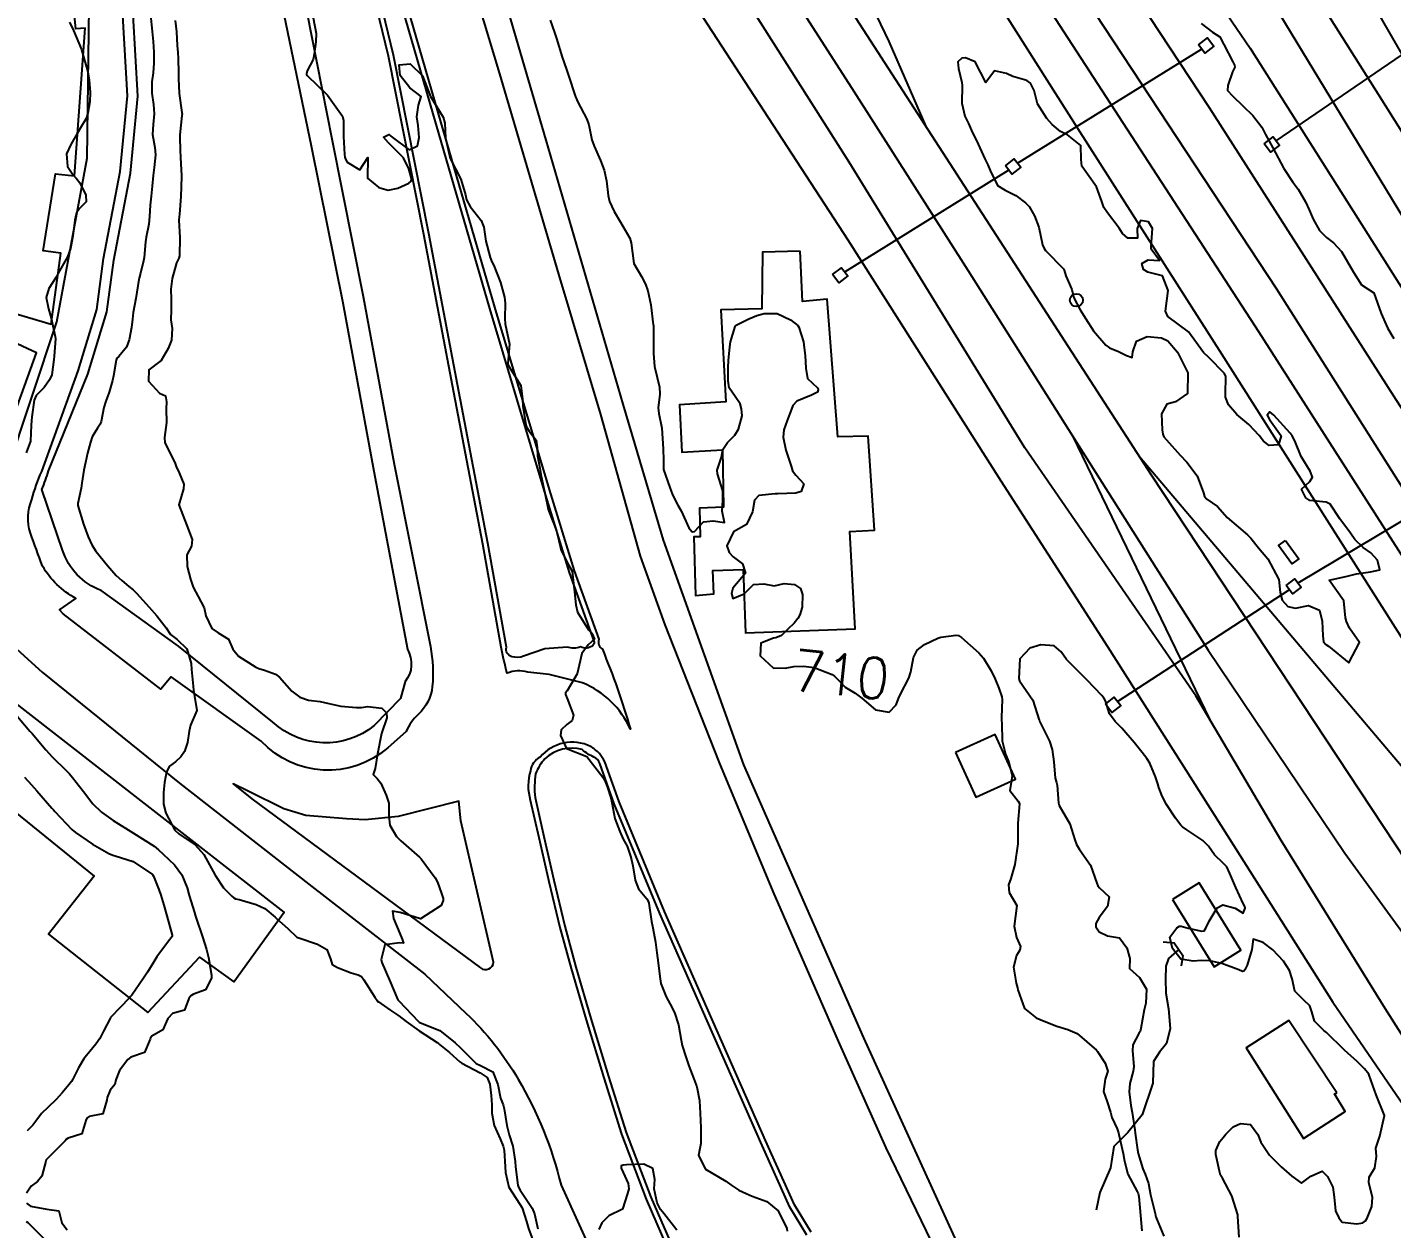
# Model space of a CAD drawing. Header units: metres. Extents: x 307586 to 320046, y 7427249 to 7434250.
# Drawn here: x 308316 to 308448.7, y 7433262 to 7433378.9 of the extents above; entities that cross this region are included whole.
import ezdxf
from ezdxf.enums import TextEntityAlignment as Align

# ---------------------------------------------------------------- set-up
doc = ezdxf.new("R2010")
doc.units = ezdxf.units.M
doc.header["$MEASUREMENT"] = 0
for name, color, linetype in [('Area Verde e Lazer', 45, 'Continuous'), ('Armario', 62, 'Continuous'), ('Cotas', 45, 'Continuous'), ('Curvas de Nivel 1m', 11, 'Continuous'), ('Curvas de Nivel 5m', 15, 'Continuous'), ('Divisa', 42, 'FENCELINE2'), ('Edificações', 30, 'Continuous'), ('Hidrografia', 140, 'Continuous'), ('Linha Férrea', 20, 'Continuous'), ('Pontes_Viadutos_Tubos', 190, 'Continuous'), ('Portico', 45, 'Continuous'), ('Postes', 20, 'Continuous'), ('Vias Primárias', 230, 'Continuous')]:
    doc.layers.add(name, color=color, linetype=linetype)
doc.styles.add('Style-STANDARD', font='STANDARD.shx')
doc.linetypes.add('FENCELINE2', pattern='A,0.25,-0.1,[132,ltypeshp.shx,S=0.1,R=0,X=-0.1,Y=0],-0.1,1', length=1.45)

msp = doc.modelspace()

# ---------------------------------------------------------------- linework, layer by layer
at = {"layer": 'Area Verde e Lazer'}
for points in [[(308351.54, 7433384.04), (308355.76, 7433369.49), (308360.98, 7433351.56), (308366.31, 7433333.79), (308368.74, 7433325.87), (308371.14, 7433319.21, -0.31445), (308371.02, 7433318.76, -0.303994), (308369.84, 7433318.64, -0.177137), (308368.53, 7433318.62), (308366.36, 7433318.46), (308364.29, 7433317.72, -0.154554), (308363.17, 7433317.68, -0.412358), (308362.63, 7433318.61), (308360.83, 7433328.73), (308358, 7433343.48), (308355.07, 7433358.85), (308351.65, 7433376.21), (308349.04, 7433386.93)], [(308340.62, 7433381.95), (308343.64, 7433367.37), (308346.7, 7433352.1), (308349.72, 7433335.73), (308352.99, 7433318.4, -0.31205), (308352.78, 7433315.26), (308352.34, 7433313.63), (308349.76, 7433310.98, -0.373587), (308339.92, 7433311.31), (308330.73, 7433318.7), (308323.21, 7433324.13, -0.230901), (308319.46, 7433328.05), (308317.45, 7433333.94, 0.01673), (308318.1, 7433335.78), (308321.92, 7433345.17), (308323.76, 7433351.24), (308324.43, 7433356.25), (308326.06, 7433364.73), (308326.76, 7433372.22), (308326.32, 7433380.12)], [(308391.86, 7433261.42), (308390.2, 7433264.12), (308387.38, 7433270.41), (308377.56, 7433292.71), (308373.11, 7433303.37), (308371.72, 7433307.29, 0.205873), (308371.13, 7433307.92, -0.074877), (308370.01, 7433308.64, 0.265531), (308366.37, 7433307.74, 0.108469), (308365.47, 7433306.3, 0.063072), (308365.41, 7433303.97), (308366.27, 7433300.2), (308367.23, 7433295.94), (308368.32, 7433291.46), (308369.39, 7433287.48), (308370.85, 7433282.5), (308372.57, 7433276.85), (308374.28, 7433271.39), (308376.68, 7433265.11), (308379.16, 7433259.36)]]:
    msp.add_lwpolyline(points, format="xyb", dxfattribs=at)
at = {"layer": 'Armario'}
msp.add_lwpolyline([(308438.41, 7433328.98), (308439.7, 7433327.22), (308439.03, 7433326.72), (308437.74, 7433328.49)], close=True, dxfattribs=at)
at = {"layer": 'Curvas de Nivel 1m', "flags": 128}
for points, elevation in [([(308320.12, 7433379.41), (308320.53, 7433378.59), (308321.28, 7433376.76), (308321.34, 7433376.58), (308321.37, 7433376.48), (308321.92, 7433374.57), (308322.05, 7433373.76), (308322.15, 7433372.57), (308322.12, 7433371.67), (308321.91, 7433370.57), (308321.74, 7433370.04), (308321.19, 7433369.12), (308320.87, 7433368.58), (308320.25, 7433367.51), (308319.83, 7433366.6), (308319.92, 7433365.38), (308320.44, 7433364.59), (308320.78, 7433364.23), (308321.12, 7433363.78), (308321.73, 7433362.57), (308321.74, 7433361.94), (308321.09, 7433361.3), (308320.81, 7433360.86), (308320.74, 7433360.59), (308320.66, 7433360.16), (308320.44, 7433358.59), (308320.24, 7433357.4), (308319.92, 7433356.6), (308319.02, 7433354.99), (308318.89, 7433354.74), (308318.82, 7433354.61), (308318.12, 7433353.51), (308317.87, 7433352.62), (308318.08, 7433351.51), (308318.35, 7433350.62), (308318.74, 7433348.82), (308318.75, 7433348.61), (308318.62, 7433346.91), (308318.61, 7433346.61), (308318.4, 7433345.11), (308318.19, 7433344.62), (308317.65, 7433343.86), (308316.88, 7433343.08), (308316.69, 7433342.63), (308316.46, 7433341.02), (308316.42, 7433340.64), (308316.4, 7433340.2), (308316.34, 7433338.64), (308315.92, 7433337.53)], 714), ([(308328.03, 7433379.79), (308328.16, 7433378.5), (308328.26, 7433377.53), (308328.33, 7433376.5), (308328.33, 7433375.43), (308328.25, 7433374.5), (308328.13, 7433373.61), (308328.15, 7433372.5), (308328.31, 7433371.4), (308328.37, 7433370.5), (308328.25, 7433369.45), (308328.21, 7433368.5), (308328.43, 7433367.23), (308328.49, 7433366.5), (308328.35, 7433365.29), (308328.26, 7433364.5), (308328.16, 7433363.47), (308328.06, 7433362.5), (308327.99, 7433361.61), (308327.91, 7433360.5), (308327.83, 7433359.75), (308327.58, 7433358.5), (308327.52, 7433358.04), (308327.39, 7433356.51), (308327.34, 7433356.19), (308327.02, 7433354.98), (308326.89, 7433354.51), (308326.87, 7433354.37), (308326.57, 7433352.52), (308326.32, 7433351.17), (308326.24, 7433350.52), (308326.15, 7433349.71), (308325.94, 7433348.52), (308325.66, 7433347.8), (308324.92, 7433346.88), (308324.74, 7433346.71), (308324.67, 7433346.54), (308324.42, 7433345.02), (308324.32, 7433344.55), (308324, 7433343.43), (308323.67, 7433342.55), (308323.48, 7433341.94), (308323.2, 7433340.56), (308323.11, 7433340.29), (308322.84, 7433339.91), (308322.32, 7433339.07), (308322.17, 7433338.57), (308321.89, 7433337.48), (308321.67, 7433336.57), (308321.53, 7433335.83), (308321.34, 7433334.57), (308321.26, 7433334.08), (308320.93, 7433332.58), (308320.94, 7433332.39), (308321.48, 7433330.57), (308321.94, 7433329.34), (308322.3, 7433328.56), (308322.69, 7433327.94), (308323.82, 7433326.55), (308324.66, 7433325.59), (308325.21, 7433325.09), (308325.9, 7433324.52), (308326.31, 7433324.18), (308326.65, 7433323.87), (308327.89, 7433322.5), (308328.62, 7433321.66), (308329.54, 7433320.48), (308329.96, 7433319.83), (308330.59, 7433319.35), (308331.54, 7433318.45), (308331.97, 7433317.03), (308332, 7433316.45), (308332.15, 7433314.83), (308332.18, 7433314.44), (308332.51, 7433312.44), (308331.91, 7433311.03), (308331.78, 7433310.45), (308331.59, 7433309.33), (308331.3, 7433308.45), (308330.97, 7433307.94), (308330.45, 7433307.47), (308329.87, 7433307.04), (308329.55, 7433306.47), (308329.38, 7433305.43), (308329.26, 7433304.48), (308329.28, 7433303.35), (308329.5, 7433302.47), (308330.37, 7433300.8), (308330.77, 7433300.46), (308332.35, 7433299.39), (308333.18, 7433298.43), (308334.31, 7433296.42), (308335.1, 7433295.21), (308335.93, 7433294.4), (308336.12, 7433294.22), (308336.29, 7433294.12), (308336.62, 7433294.06), (308338.29, 7433293.58), (308339.12, 7433293.19), (308340.14, 7433292.34), (308340.27, 7433292.21), (308341.35, 7433291.23), (308342.24, 7433290.41), (308342.42, 7433290.32), (308344.24, 7433289.72), (308345.16, 7433289.21), (308345.5, 7433288.28), (308345.69, 7433287.75), (308346.21, 7433287.44), (308347.52, 7433286.94), (308348.21, 7433286.73), (308348.54, 7433286.58), (308348.77, 7433286.24), (308349.83, 7433284.57), (308350.05, 7433284.22), (308350.1, 7433284.15), (308350.17, 7433284.1), (308351.29, 7433283.34), (308352.16, 7433282.75), (308352.88, 7433282.19), (308354.14, 7433281.29), (308355.88, 7433280.15), (308356.02, 7433280.05), (308356.12, 7433279.96), (308357.09, 7433279.17), (308358.1, 7433278.26), (308358.29, 7433278.13), (308360.09, 7433277.19), (308360.75, 7433276.76), (308361.02, 7433276.1), (308361.16, 7433275), (308361.21, 7433274.09), (308361.22, 7433273.27), (308361.44, 7433272.09), (308362.01, 7433270.77), (308362.31, 7433270.08), (308362.4, 7433269.68), (308362.51, 7433268.07), (308362.54, 7433267.51), (308362.86, 7433266.07), (308363.94, 7433264.41), (308364.16, 7433264.06), (308364.59, 7433262.72), (308364.79, 7433262.05), (308365.28, 7433260.66)], 713), ([(308330.42, 7433379.58), (308330.53, 7433378.47), (308330.61, 7433377.14), (308330.66, 7433376.47), (308330.69, 7433375.89), (308330.73, 7433374.47), (308330.72, 7433373.94), (308330.79, 7433372.47), (308331.06, 7433370.61), (308331.08, 7433370.46), (308331.07, 7433370.33), (308330.87, 7433368.46), (308330.9, 7433366.72), (308330.92, 7433366.46), (308330.93, 7433366.25), (308331.03, 7433364.46), (308331.03, 7433364.36), (308330.95, 7433362.46), (308330.83, 7433360.72), (308330.79, 7433360.46), (308330.76, 7433360.15), (308330.87, 7433358.46), (308330.83, 7433356.67), (308330.77, 7433356.46), (308330.55, 7433355.99), (308330.12, 7433354.47), (308329.97, 7433353.44), (308330.02, 7433352.47), (308330.02, 7433351.43), (308330, 7433350.47), (308330.1, 7433349.62), (308330.05, 7433348.47), (308329.73, 7433347.68), (308329.06, 7433346.49), (308328.91, 7433346.4), (308327.83, 7433345.58), (308327.82, 7433344.5), (308328.88, 7433343.33), (308329.47, 7433343.07), (308329.56, 7433342.48), (308329.53, 7433341.81), (308329.55, 7433340.48), (308329.36, 7433339.02), (308329.41, 7433338.48), (308330.06, 7433337.22), (308330.39, 7433336.47), (308330.5, 7433336.18), (308330.78, 7433335.56), (308331.25, 7433334.46), (308331.22, 7433334), (308330.75, 7433332.46), (308331.53, 7433330.45), (308332.06, 7433329.1), (308332, 7433328.45), (308331.55, 7433327.59), (308331.56, 7433326.45), (308331.89, 7433325.22), (308332.17, 7433324.44), (308332.64, 7433323.55), (308333.24, 7433322.43), (308333.4, 7433321.65), (308333.97, 7433320.43), (308334.6, 7433320), (308335.58, 7433319.39), (308336.01, 7433318.4), (308336.57, 7433317.73), (308338.25, 7433316.68), (308338.56, 7433316.53), (308339.1, 7433316.36), (308340.17, 7433315.97), (308340.55, 7433315.69), (308341.77, 7433314.33), (308342.53, 7433313.73), (308343.38, 7433313.46), (308344.52, 7433313.31), (308345.35, 7433313.12), (308346.52, 7433312.88), (308348.04, 7433312.73), (308348.52, 7433312.75), (308349.1, 7433312.83), (308350.52, 7433312.66), (308350.95, 7433312.22), (308350.98, 7433311.74), (308350.48, 7433310.22), (308350.09, 7433308.23), (308349.85, 7433306.82), (308349.65, 7433306.23), (308350.04, 7433305.83), (308350.42, 7433305.37), (308350.94, 7433304.21), (308351.2, 7433303.42), (308351.19, 7433302.21), (308351.3, 7433301.29), (308351.93, 7433300.2), (308352.36, 7433299.78), (308354.18, 7433298.18), (308354.34, 7433298.01), (308355.7, 7433296.16), (308355.91, 7433295.75), (308356.3, 7433294.65), (308356.47, 7433294.15), (308356.47, 7433293.96), (308356.29, 7433293.47), (308354.27, 7433292.18), (308352.28, 7433292.79), (308351.56, 7433292.93), (308351.66, 7433292.21), (308352.25, 7433290.74), (308352.5, 7433290.2), (308352.63, 7433289.81), (308352.24, 7433289.84), (308350.79, 7433289.66), (308350.43, 7433288.22), (308350.52, 7433287.92), (308351.26, 7433286.21), (308352.07, 7433284.3), (308352.15, 7433284.2), (308354.08, 7433282.18), (308354.15, 7433282.12), (308354.26, 7433282.07), (308356.14, 7433281.31), (308357.64, 7433280.13), (308358.12, 7433279.66), (308359.7, 7433278.11), (308360.1, 7433277.92), (308361.3, 7433277.3), (308361.78, 7433276.08), (308362.06, 7433274.75), (308362.31, 7433274.08), (308362.42, 7433273.71), (308362.68, 7433272.07), (308362.91, 7433271.18), (308363.24, 7433270.07), (308363.48, 7433268.57), (308363.52, 7433268.06), (308363.74, 7433266.28), (308363.8, 7433266.06), (308363.96, 7433265.8), (308365.14, 7433264.04), (308365.37, 7433263.48), (308365.69, 7433262.03)], 712), ([(308343.82, 7433379.82), (308344.11, 7433378.31), (308344.1, 7433377.5), (308343.94, 7433376.31), (308343.82, 7433375.77), (308343.26, 7433374.69), (308343.17, 7433374.4), (308343.18, 7433374.32), (308343.25, 7433374.22), (308345.23, 7433372.3), (308346.67, 7433370.28), (308346.78, 7433369.86), (308346.79, 7433368.28), (308346.89, 7433366.55), (308346.92, 7433366.27), (308346.97, 7433366.09), (308347.15, 7433365.79), (308348.36, 7433365.04), (308349.15, 7433366.25), (308349.13, 7433364.25), (308350.22, 7433363.33), (308351.12, 7433363.06), (308352.08, 7433363.26), (308353.13, 7433363.75), (308353.37, 7433363.95), (308353.38, 7433364.2), (308353.14, 7433365.13), (308352.61, 7433366.21), (308351.17, 7433367.68), (308350.68, 7433368.23), (308351.19, 7433368.47), (308351.53, 7433368.22), (308353.17, 7433367.01), (308353.99, 7433367.37), (308354.15, 7433368.19), (308354.03, 7433369.36), (308353.92, 7433370.19), (308354.08, 7433371.33), (308354.33, 7433372.19), (308353.24, 7433373.02), (308352.3, 7433374.21), (308352.2, 7433375.27), (308353.26, 7433375.36), (308354.47, 7433374.19), (308355.23, 7433372.18), (308356.49, 7433370.16), (308356.63, 7433369.6), (308356.7, 7433368.16), (308357.15, 7433366.15), (308358.18, 7433364.14), (308358.64, 7433362.61), (308358.76, 7433362.13), (308359.1, 7433361.47), (308360.18, 7433360.11), (308360.44, 7433359.47), (308360.64, 7433358.11), (308361.04, 7433356.52), (308361.22, 7433356.1), (308361.39, 7433355.73), (308362.05, 7433354.09), (308362.43, 7433352.65), (308362.49, 7433352.09), (308362.46, 7433350.59), (308362.5, 7433350.08), (308362.94, 7433348.08), (308362.78, 7433346.22), (308362.8, 7433346.08), (308362.91, 7433345.89), (308364.02, 7433344.07), (308364.2, 7433342.75), (308364.21, 7433342.07), (308364.47, 7433340.44), (308364.58, 7433340.06), (308364.84, 7433339.63), (308365.53, 7433338.75), (308365.61, 7433338.05), (308365.65, 7433337.21), (308365.87, 7433336.04), (308366, 7433335.26), (308366.28, 7433334.04), (308366.38, 7433333.64), (308366.69, 7433332.03), (308366.75, 7433331.83), (308367.48, 7433330.02), (308367.74, 7433328.99), (308367.96, 7433328.02), (308368.68, 7433326.63), (308369.02, 7433326), (308369.17, 7433324.52), (308369.24, 7433324), (308369.37, 7433322.73), (308369.53, 7433322), (308370.61, 7433320.31), (308370.92, 7433319.98), (308371.18, 7433319.39), (308370.59, 7433318.83), (308369.95, 7433317.99), (308369.7, 7433316.86), (308369.5, 7433316), (308368.54, 7433314.37), (308368.38, 7433314.17), (308368.36, 7433314.01), (308368.53, 7433313.63), (308369.15, 7433312), (308369.02, 7433311.49), (308368.5, 7433311.09), (308367.94, 7433310.56), (308367.88, 7433310.02), (308368.47, 7433308.75), (308370.46, 7433307.99), (308371.99, 7433305.97), (308372.16, 7433305.69), (308372.42, 7433305.07), (308372.79, 7433303.96), (308372.87, 7433303.49), (308373.16, 7433301.95), (308373.65, 7433300.67), (308373.99, 7433299.94), (308374.36, 7433299.26), (308374.71, 7433298.29), (308374.79, 7433297.93), (308374.92, 7433297.34), (308375.15, 7433295.93), (308375.47, 7433295.09), (308376.3, 7433294.13), (308376.43, 7433293.91), (308376.48, 7433293.72), (308376.73, 7433291.91), (308376.86, 7433291.3), (308377.13, 7433289.9), (308377.26, 7433288.87), (308377.39, 7433287.9), (308377.54, 7433286.56), (308377.66, 7433285.9), (308378.18, 7433284.6), (308378.57, 7433283.89), (308378.97, 7433283.08), (308379.38, 7433281.88), (308379.63, 7433280.38), (308379.73, 7433279.87), (308380.11, 7433278.66), (308380.3, 7433278.06), (308380.36, 7433277.87), (308380.86, 7433276.63), (308381.16, 7433275.85), (308381.4, 7433274.52), (308381.44, 7433273.85), (308381.47, 7433273.27), (308381.54, 7433271.85), (308381.54, 7433270.31), (308381.45, 7433269.85), (308381.3, 7433269.15), (308381.98, 7433267.84), (308383.97, 7433266.66), (308384.46, 7433266.3), (308385.24, 7433265.8), (308385.96, 7433265.45), (308386.54, 7433265.2), (308387.95, 7433264.69), (308389.05, 7433263.76), (308389.92, 7433262.06), (308389.95, 7433261.79)], 711), ([(308430.2, 7433379.28), (308431.31, 7433378.45), (308432.03, 7433377.98), (308432.4, 7433377.25), (308433.28, 7433375.54), (308433.46, 7433375.24), (308433.47, 7433375.04), (308433.27, 7433374.59), (308432.79, 7433373.25), (308432.77, 7433372.77), (308433.24, 7433372.25), (308434.3, 7433371.23), (308435.22, 7433370.33), (308436.12, 7433369.21), (308436.48, 7433368.49), (308437.18, 7433367.19), (308438.24, 7433365.18), (308439.14, 7433363.84), (308439.63, 7433363.16), (308440.34, 7433361.93), (308440.71, 7433361.15), (308441.1, 7433360.26), (308441.72, 7433359.14), (308442.4, 7433358.45), (308443.07, 7433357.95), (308443.85, 7433357.11), (308445.03, 7433355.1), (308445.79, 7433353.86), (308447.01, 7433353.07), (308447.72, 7433351.06), (308448.34, 7433349.69), (308448.69, 7433349.05), (308448.96, 7433348.64)], 709), ([(308433.91, 7433261.22), (308433.78, 7433263.22), (308433.76, 7433263.4), (308433.19, 7433265.23), (308432.27, 7433266.95), (308432.09, 7433267.24), (308431.99, 7433267.63), (308431.71, 7433268.96), (308431.64, 7433269.25), (308431.62, 7433269.64), (308432.02, 7433270.52), (308432.35, 7433270.92), (308432.6, 7433271.23), (308433.32, 7433271.95), (308434.04, 7433272.28), (308435.01, 7433272.18), (308435.72, 7433271.19), (308436.02, 7433270.46), (308436.84, 7433269.18), (308437.99, 7433268.07), (308439.03, 7433267.16), (308439.98, 7433266.48), (308440.89, 7433267.14), (308441.99, 7433267.62), (308442.5, 7433267.11), (308443.01, 7433266.07), (308443.16, 7433265.11), (308443.28, 7433263.77), (308443.6, 7433263.1), (308443.93, 7433262.68), (308445.36, 7433262.51), (308445.93, 7433262.6), (308446.2, 7433262.79), (308446.34, 7433263.07), (308446.82, 7433264.19), (308446.88, 7433265.06), (308446.52, 7433266.52), (308446.55, 7433267.06), (308447.09, 7433267.96), (308447.26, 7433269.06), (308447.21, 7433269.86), (308447.6, 7433271.05), (308448.05, 7433273.05), (308447.23, 7433275.06), (308446.75, 7433276.41), (308446.53, 7433277.07), (308446.11, 7433277.58), (308445.35, 7433278.32), (308444.5, 7433279.09), (308444.13, 7433279.43), (308442.41, 7433281.12), (308442.15, 7433281.32), (308441.24, 7433282.21), (308440.98, 7433283.14), (308440.77, 7433283.73), (308440.18, 7433284.28), (308439.33, 7433285.16), (308439.05, 7433286.33), (308438.79, 7433287.16), (308438.23, 7433288.06), (308437.18, 7433289.18), (308436.25, 7433289.89), (308435.26, 7433290.2), (308435.14, 7433289.21), (308434.67, 7433287.66), (308434.44, 7433287.22), (308434.36, 7433287.08), (308434.22, 7433287.07), (308433.86, 7433287.22), (308432.23, 7433287.82), (308431.05, 7433288.08), (308430.23, 7433288.12), (308429.44, 7433288.06), (308428.23, 7433288.27), (308427.41, 7433289.3), (308427.15, 7433290.41), (308427.83, 7433291.29), (308428.11, 7433291.46), (308428.27, 7433291.48), (308428.94, 7433291.28), (308430.27, 7433290.98), (308430.51, 7433291.02), (308430.65, 7433291.26), (308430.97, 7433291.95), (308431.76, 7433293.25), (308432.3, 7433293.54), (308433.53, 7433293.23), (308434.29, 7433292.72), (308434.49, 7433293.22), (308434.46, 7433293.39), (308434.3, 7433293.67), (308433.57, 7433295.23), (308432.98, 7433296.58), (308432.69, 7433297.24), (308432.35, 7433297.61), (308431.52, 7433298.42), (308430.92, 7433299.26), (308430.37, 7433299.81), (308428.82, 7433300.85), (308428.39, 7433301.12), (308428.22, 7433301.29), (308427.71, 7433301.98), (308426.83, 7433303.31), (308426.42, 7433304.11), (308426.09, 7433304.97), (308425.98, 7433305.32), (308425.78, 7433305.98), (308425.2, 7433307.33), (308424.91, 7433307.78), (308424.47, 7433308.36), (308423.7, 7433309.35), (308422.5, 7433310.73), (308421.85, 7433311.37), (308421.28, 7433312.14), (308420.89, 7433313.38), (308420.78, 7433313.63), (308420.54, 7433313.9), (308419.13, 7433315.4), (308418.56, 7433315.94), (308417.12, 7433317.42), (308416.59, 7433318.17), (308415.9, 7433318.74), (308414.6, 7433318.84), (308413.55, 7433318.51), (308412.58, 7433317.48), (308412.47, 7433315.57), (308412.49, 7433315.48), (308412.5, 7433315.43), (308412.55, 7433315.33), (308413.82, 7433313.47), (308414.46, 7433311.52), (308414.47, 7433311.46), (308414.51, 7433311.35), (308415.44, 7433309.45), (308415.7, 7433308.67), (308415.88, 7433307.44), (308416.02, 7433305.86), (308416.14, 7433305.43), (308416.2, 7433305.2), (308416.34, 7433303.43), (308416.35, 7433303.37), (308416.41, 7433303.2), (308417.43, 7433301.42), (308417.91, 7433299.87), (308418.08, 7433299.41), (308418.36, 7433298.94), (308419.43, 7433297.4), (308420.06, 7433295.65), (308420.17, 7433295.39), (308420.31, 7433295.21), (308421.25, 7433294.32), (308421.09, 7433293.38), (308420.28, 7433292.32), (308419.95, 7433291.72), (308419.96, 7433291.39), (308420.27, 7433290.91), (308421.11, 7433290.53), (308422.26, 7433290.33), (308422.98, 7433289.35), (308423.27, 7433288.32), (308423.24, 7433287.35), (308424.21, 7433286.48), (308424.88, 7433285.33), (308424.82, 7433283.97), (308424.65, 7433283.33), (308424.33, 7433281.51), (308424.29, 7433281.34), (308424.26, 7433281.23), (308424.15, 7433281.02), (308423.57, 7433279.91), (308423.54, 7433279.35), (308423.65, 7433277.8), (308423.6, 7433277.35), (308423.27, 7433276.16), (308423.19, 7433275.35), (308423.37, 7433274.03), (308423.49, 7433273.35), (308423.74, 7433271.64), (308423.79, 7433271.34), (308424.01, 7433269.72), (308424.09, 7433269.34), (308424.53, 7433267.87), (308424.75, 7433267.33), (308425.07, 7433266.42), (308425.29, 7433265.32), (308425.73, 7433263.52), (308425.77, 7433263.31), (308425.8, 7433263.18), (308425.93, 7433262.85), (308426.57, 7433261.3)], 709), ([(308314.51, 7433312.51), (308316.1, 7433310.64), (308316.28, 7433310.43), (308316.48, 7433310.2), (308317.81, 7433308.62), (308318.45, 7433307.94), (308319.83, 7433306.59), (308320.13, 7433306.28), (308320.43, 7433305.94), (308321.49, 7433304.57), (308322.4, 7433303.37), (308323.24, 7433302.55), (308324.38, 7433301.76), (308326.36, 7433300.51), (308328.35, 7433299.24), (308328.77, 7433298.9), (308329.24, 7433298.48), (308330.33, 7433297.42), (308331.04, 7433296.45), (308331.56, 7433295.19), (308331.77, 7433294.45), (308332.28, 7433292.81), (308332.4, 7433292.44), (308332.46, 7433292.24), (308333.07, 7433290.43), (308333.45, 7433289.21), (308333.66, 7433288.43), (308333.94, 7433286.69), (308333.94, 7433286.42), (308333.35, 7433285.26), (308332.18, 7433284.86), (308331.92, 7433284.7), (308331.73, 7433284.44), (308331.33, 7433283.28), (308330.16, 7433282.96), (308329.7, 7433282.47), (308329.22, 7433281.39), (308328.13, 7433280.76), (308328.01, 7433280.6), (308327.97, 7433280.49), (308327.43, 7433279.18), (308326.1, 7433278.72), (308325.81, 7433278.51), (308324.99, 7433277.43), (308324.62, 7433276.53), (308324.53, 7433276.07), (308324.07, 7433275.51), (308323.8, 7433274.8), (308323.76, 7433274.54), (308323.38, 7433273.21), (308322.04, 7433272.94), (308321.82, 7433272.78), (308321.73, 7433272.56), (308321.33, 7433271.25), (308320.01, 7433270.83), (308319.84, 7433270.74), (308319.7, 7433270.58), (308317.99, 7433268.87), (308317.86, 7433268.74), (308317.81, 7433268.61), (308317.44, 7433267.14), (308317.02, 7433266.62), (308316.41, 7433266.18), (308315.95, 7433265.48)], 714), ([(308379.21, 7433261.88), (308377.93, 7433263.52), (308377.62, 7433263.89), (308377.29, 7433264.55), (308377.01, 7433265.9), (308377.06, 7433266.81), (308376.87, 7433267.9), (308375.99, 7433268.32), (308374.3, 7433268.25), (308373.99, 7433268.23), (308373.78, 7433268.15), (308373.8, 7433267.94), (308373.98, 7433267.51), (308374.47, 7433266.44), (308374.53, 7433265.93), (308374.42, 7433265.47), (308373.93, 7433263.94), (308372.59, 7433263.29), (308371.92, 7433262.62), (308371.63, 7433261.96)], 711), ([(308315.93, 7433264.52), (308316.34, 7433264.22), (308317.93, 7433263.93), (308319.09, 7433263.76), (308319.37, 7433262.59), (308319.9, 7433261.94)], 714)]:
    msp.add_lwpolyline(points, dxfattribs=dict(at, elevation=elevation))
at = {"layer": 'Curvas de Nivel 1m', "elevation": 709, "flags": 128}
msp.add_lwpolyline([(308439.31, 7433338.69), (308439.06, 7433339.17), (308438.85, 7433339.42), (308437.26, 7433341.19), (308436.88, 7433341.52), (308436.62, 7433341.19), (308436.87, 7433340.75), (308437.98, 7433339.18), (308437.74, 7433338.28), (308436.83, 7433338.22), (308436.28, 7433338.64), (308435.86, 7433339.2), (308434.86, 7433340.27), (308433.69, 7433341.23), (308432.88, 7433342.19), (308432.59, 7433342.94), (308432.58, 7433343.24), (308432.6, 7433344.93), (308432.47, 7433345.25), (308430.94, 7433346.78), (308430.44, 7433347.28), (308428.96, 7433349.29), (308426.98, 7433350.78), (308426.74, 7433351.31), (308427.01, 7433353.31), (308426.46, 7433354.75), (308425.03, 7433355.09), (308424.6, 7433355.34), (308424.44, 7433355.95), (308425.05, 7433356.29), (308426.15, 7433356.22), (308425.35, 7433357.34), (308425.33, 7433357.6), (308425.48, 7433359.33), (308425.09, 7433359.99), (308424.32, 7433360.12), (308423.99, 7433359.35), (308424.01, 7433358.41), (308423.07, 7433358.4), (308422.56, 7433358.85), (308422.24, 7433359.37), (308421.1, 7433360.85), (308420.75, 7433361.39), (308420.55, 7433361.96), (308420.04, 7433363.4), (308419.14, 7433364.62), (308418.61, 7433365.42), (308418.54, 7433366.04), (308418.49, 7433367.42), (308417.19, 7433368.46), (308416.53, 7433368.78), (308415.7, 7433369.45), (308415.21, 7433370.03), (308414.29, 7433371.47), (308413.95, 7433372.77), (308413.62, 7433373.48), (308413.26, 7433373.75), (308411.9, 7433374.14), (308411.26, 7433374.43), (308410.1, 7433374.68), (308409.25, 7433373.53), (308408.21, 7433375.54), (308407.28, 7433375.94), (308406.92, 7433375.91), (308406.54, 7433375.56), (308406.61, 7433374.9), (308406.94, 7433373.55), (308406.95, 7433373.26), (308406.94, 7433371.55), (308407.21, 7433370.27), (308407.56, 7433369.55), (308407.87, 7433368.87), (308408.5, 7433367.54), (308409.16, 7433366.12), (308409.45, 7433365.53), (308409.68, 7433364.99), (308410.41, 7433363.52), (308411.13, 7433363.08), (308412.19, 7433362.56), (308413.12, 7433361.84), (308413.47, 7433361.48), (308414, 7433360.57), (308414.41, 7433359.47), (308414.78, 7433357.75), (308414.89, 7433357.46), (308415.06, 7433357.21), (308416.8, 7433355.43), (308416.88, 7433355.28), (308417.03, 7433354.75), (308417.62, 7433353.42), (308417.83, 7433352.59), (308418.45, 7433351.42), (308418.98, 7433350.56), (308419.75, 7433349.4), (308420.95, 7433347.98), (308421.29, 7433347.73), (308422.17, 7433347.37), (308422.94, 7433346.97), (308423.51, 7433346.78), (308423.55, 7433347.35), (308423.91, 7433348.39), (308424.96, 7433348.84), (308426.35, 7433348.71), (308426.95, 7433348.4), (308427.92, 7433347.3), (308428.91, 7433345.29), (308428.89, 7433343.29), (308427.72, 7433342.47), (308426.88, 7433342.24), (308426.35, 7433341.32), (308426.42, 7433339.75), (308426.48, 7433339.32), (308426.59, 7433339.06), (308426.84, 7433338.79), (308428.16, 7433337.3), (308428.81, 7433336.6), (308429.82, 7433335.28), (308430.43, 7433333.62), (308430.54, 7433333.27), (308430.77, 7433333), (308431.81, 7433332.31), (308432.75, 7433331.24), (308434.73, 7433329.53), (308435.05, 7433329.22), (308435.8, 7433328.29), (308436.7, 7433327.19), (308437.77, 7433325.18), (308437.9, 7433323.93), (308438.09, 7433323.18), (308438.65, 7433322.58), (308439.38, 7433322.42), (308440.65, 7433322.68), (308441.72, 7433322.21), (308441.97, 7433321.13), (308442.04, 7433319.7), (308442.11, 7433319.13), (308442.35, 7433318.87), (308442.6, 7433318.7), (308444.58, 7433317.1), (308445.61, 7433319.08), (308444.62, 7433320.47), (308444.33, 7433321.1), (308444.26, 7433321.48), (308444.08, 7433323.11), (308442.67, 7433325.12), (308444.29, 7433325.49), (308444.68, 7433325.57), (308445.33, 7433325.74), (308446.69, 7433325.94), (308447.6, 7433326.15), (308447.37, 7433327.06), (308446.71, 7433327.8), (308445.95, 7433328.32), (308445.16, 7433329.09), (308444.73, 7433329.69), (308443.71, 7433331.11), (308442.77, 7433332.51), (308442.38, 7433332.73), (308440.77, 7433332.87), (308440.39, 7433333.15), (308439.96, 7433333.98), (308440.79, 7433334.72), (308441.04, 7433335.15), (308440.8, 7433335.73), (308439.95, 7433337.16)], close=True, dxfattribs=at)
at = {"layer": 'Curvas de Nivel 5m', "flags": 128}
for points, elevation in [([(308366.89, 7433379.61), (308367.31, 7433378.41), (308367.45, 7433378.03), (308367.51, 7433377.81), (308368.06, 7433376.02), (308368.46, 7433374.82), (308368.74, 7433374.02), (308369.24, 7433372.43), (308369.36, 7433372.14), (308369.41, 7433372.01), (308369.54, 7433371.69), (308370.46, 7433369.99), (308370.65, 7433369.44), (308370.95, 7433367.98), (308371.17, 7433367.34), (308371.79, 7433365.97), (308372.12, 7433365), (308372.36, 7433363.97), (308372.54, 7433362.54), (308372.66, 7433361.96), (308373.1, 7433360.98), (308373.74, 7433359.95), (308374.62, 7433358.39), (308374.77, 7433357.94), (308375.03, 7433355.94), (308375.77, 7433354.68), (308376.15, 7433353.92), (308376.38, 7433353.29), (308376.69, 7433351.91), (308376.91, 7433349.96), (308376.92, 7433349.91), (308376.93, 7433349.87), (308376.92, 7433347.91), (308376.93, 7433347.18), (308377.02, 7433345.91), (308377.05, 7433345.77), (308377.51, 7433343.9), (308377.56, 7433343.23), (308377.39, 7433341.9), (308377.44, 7433341.33), (308377.74, 7433339.9), (308377.82, 7433338.92), (308377.88, 7433337.9), (308377.92, 7433336.79), (308377.92, 7433335.9), (308378.52, 7433334.15), (308378.61, 7433333.89), (308378.77, 7433333.44), (308379.31, 7433332.43), (308379.61, 7433331.88), (308380.38, 7433330.22), (308380.65, 7433329.87), (308380.72, 7433329.84), (308380.92, 7433329.87), (308381.79, 7433330.79), (308382.74, 7433330.91), (308383.84, 7433330.73), (308383.61, 7433331.83), (308383.69, 7433332.9), (308383.67, 7433333.83), (308383.17, 7433335.46), (308383.12, 7433335.84), (308383.54, 7433337.11), (308383.69, 7433337.83), (308384.14, 7433338.52), (308384.84, 7433339.22), (308385.2, 7433339.81), (308385.55, 7433341.12), (308385.51, 7433341.81), (308385.36, 7433342.29), (308384.88, 7433342.99), (308384.31, 7433343.83), (308384.2, 7433344.53), (308384.21, 7433345.83), (308384.24, 7433346.51), (308384.37, 7433347.83), (308384.44, 7433348.33), (308384.87, 7433349.82), (308384.9, 7433349.88), (308384.96, 7433349.94), (308386.22, 7433350.56), (308386.98, 7433350.88), (308387.7, 7433351.06), (308388.98, 7433351.06), (308390.27, 7433350.45), (308390.97, 7433349.9), (308391.08, 7433349.74), (308391.51, 7433348.3), (308391.58, 7433347.74), (308391.69, 7433346.98), (308391.76, 7433345.74), (308391.9, 7433344.74), (308392.89, 7433343.83), (308392.95, 7433343.72), (308392.96, 7433343.66), (308392.89, 7433343.41), (308392.3, 7433343.14), (308390.88, 7433342.54), (308390.5, 7433342.13), (308390.35, 7433341.76), (308389.94, 7433340.67), (308389.62, 7433339.76), (308389.56, 7433339.04), (308389.82, 7433337.76), (308390.32, 7433336.23), (308390.47, 7433335.75), (308390.79, 7433335.33), (308391.55, 7433334.51), (308391.3, 7433333.74), (308390.77, 7433333.6), (308389.02, 7433333.52), (308388.77, 7433333.53), (308387.19, 7433333.37), (308386.76, 7433332.9), (308386.57, 7433331.79), (308385.98, 7433330.56), (308384.72, 7433329.82), (308384.06, 7433328.47), (308384.29, 7433327.82), (308384.7, 7433327.41), (308385.6, 7433326.72), (308385.87, 7433325.8), (308384.66, 7433324.35), (308384.51, 7433323.82), (308384.65, 7433323.35), (308385.77, 7433323.8), (308386.66, 7433324.72), (308387.66, 7433324.78), (308388.66, 7433324.59), (308389.64, 7433324.79), (308390.66, 7433324.7), (308391.24, 7433324.33), (308391.43, 7433323.74), (308391.39, 7433322.49), (308391.18, 7433321.74), (308390.97, 7433321.4), (308390.62, 7433320.93), (308390.01, 7433320.36), (308389.4, 7433319.76), (308388.85, 7433319.52), (308388.6, 7433319.49), (308387.38, 7433318.99), (308387.32, 7433317.78), (308388.57, 7433316.6), (308389.75, 7433316.58), (308390.57, 7433316.74), (308391.54, 7433316.77), (308392.57, 7433316.62), (308394.31, 7433315.95), (308394.55, 7433315.8), (308394.65, 7433315.7), (308395.58, 7433314.72), (308396.54, 7433314.12), (308397.21, 7433313.66), (308398.52, 7433312.51), (308399.87, 7433312.29), (308400.53, 7433313), (308400.77, 7433313.63), (308400.95, 7433314.04), (308401.78, 7433315.61), (308401.95, 7433316.22), (308402.21, 7433317.61), (308402.59, 7433318.32), (308403.31, 7433318.88), (308404.6, 7433319.5), (308404.89, 7433319.58), (308406.38, 7433319.78), (308406.61, 7433319.73), (308406.91, 7433319.55), (308408.59, 7433318.07), (308409.05, 7433317.53), (308409.77, 7433316.31), (308410.17, 7433315.51), (308410.54, 7433314.62), (308410.81, 7433313.78), (308410.85, 7433313.51), (308410.78, 7433311.77), (308410.79, 7433311.51), (308410.82, 7433311.19), (308410.86, 7433309.5), (308411.17, 7433308.19), (308411.47, 7433307.49), (308411.81, 7433306.12), (308411.74, 7433305.49), (308411.61, 7433304.67), (308412.41, 7433303.63), (308412.5, 7433303.48), (308412.52, 7433303.37), (308412.39, 7433301.48), (308412.36, 7433299.48), (308412.07, 7433297.48), (308411.69, 7433296.12), (308411.48, 7433295.49), (308411.54, 7433294.73), (308412.29, 7433293.48), (308412.02, 7433291.48), (308412.26, 7433290.38), (308412.64, 7433289.48), (308412.58, 7433289.14), (308412.23, 7433288.63), (308411.95, 7433287.48), (308412.2, 7433285.92), (308412.34, 7433285.48), (308412.38, 7433285.28), (308413.03, 7433283.47), (308414.16, 7433282.56), (308414.95, 7433282.24), (308416.16, 7433281.74), (308417.25, 7433281.42), (308418.15, 7433281.02), (308420.02, 7433279.39), (308420.12, 7433279.26), (308420.87, 7433278.14), (308421.12, 7433277.37), (308420.88, 7433276.59), (308420.72, 7433275.38), (308421.07, 7433274.38), (308421.38, 7433273.37), (308421.53, 7433272.85), (308422.04, 7433271.76), (308422.16, 7433271.36), (308422.19, 7433271.2), (308422.61, 7433269.35), (308422.75, 7433268.6), (308423.08, 7433267.35), (308423.97, 7433265.66), (308424.08, 7433265.45), (308424.1, 7433265.34), (308424.13, 7433265.16), (308424.31, 7433263.33), (308424.43, 7433261.84)], 710), ([(308315.74, 7433305.95), (308316.42, 7433305.21), (308316.94, 7433304.62), (308318.4, 7433302.96), (308318.56, 7433302.77), (308318.71, 7433302.61), (308320.37, 7433300.88), (308320.71, 7433300.58), (308322.35, 7433299.46), (308323.96, 7433298.54), (308324.34, 7433298.38), (308324.56, 7433298.32), (308326.33, 7433297.76), (308328.19, 7433296.49), (308328.31, 7433296.33), (308328.83, 7433295.02), (308329.02, 7433294.48), (308329.31, 7433293.5), (308329.61, 7433292.47), (308330.12, 7433290.58), (308330.11, 7433290.46), (308329.77, 7433290), (308328.63, 7433288.48), (308328.22, 7433287.85), (308327.72, 7433286.99), (308327.4, 7433286.5), (308326.9, 7433285.8), (308326.18, 7433284.75), (308326.07, 7433284.62), (308325.96, 7433284.51), (308324.15, 7433282.61), (308324.13, 7433282.57), (308324.11, 7433282.54), (308323.43, 7433281.25), (308323.07, 7433280.55), (308322.69, 7433279.98), (308322.11, 7433279.28), (308321.77, 7433278.9), (308321.53, 7433278.57), (308320.99, 7433277.67), (308320.44, 7433276.58), (308320.31, 7433276.35), (308320.07, 7433276.02), (308319.41, 7433275.24), (308318.82, 7433274.6), (308318.05, 7433273.87), (308317.41, 7433273.25), (308316.94, 7433272.62), (308316.55, 7433272.1), (308316.02, 7433271.55)], 715), ([(308315.91, 7433262.73), (308316.06, 7433262.63), (308317.89, 7433260.81)], 715)]:
    msp.add_lwpolyline(points, dxfattribs=dict(at, elevation=elevation))
at = {"layer": 'Divisa'}
msp.add_lwpolyline([(308292.89, 7433487.58), (308308.11, 7433472.59), (308320.15, 7433460.05), (308325.99, 7433454.13), (308334.87, 7433442.87), (308340.86, 7433433.49), (308352.68, 7433411.43), (308358.81, 7433394.12), (308366.46, 7433367.94), (308373.96, 7433342.25), (308377.86, 7433329.03), (308385.69, 7433307.17), (308397.37, 7433280.59), (308407.54, 7433258.25), (308439.92, 7433186.15), (308450.93, 7433160.03), (308457.43, 7433147.96), (308474.35, 7433118.87)], dxfattribs=at)
at = {"layer": 'Edificações'}
for points in [[(308312.84, 7433351.65), (308318.34, 7433350.02), (308319.27, 7433356.93), (308317.57, 7433357.18), (308318.78, 7433364.66), (308320.6, 7433364.48), (308321.65, 7433378.83), (308320.75, 7433378.75), (308319.47, 7433391.09)], [(308313.87, 7433338.77), (308316.91, 7433347.24), (308311.8, 7433349.62)]]:
    msp.add_lwpolyline(points, dxfattribs=at)
for points in [[(308391.2, 7433357.12), (308387.55, 7433357.04), (308387.47, 7433351.52), (308383.5, 7433351.44), (308383.97, 7433342.49), (308379.45, 7433342.18), (308379.69, 7433337.58), (308383.65, 7433337.82), (308383.73, 7433332.22), (308381.4, 7433332.14), (308381.48, 7433329.34), (308380.85, 7433329.34), (308381.01, 7433323.65), (308382.8, 7433323.81), (308382.72, 7433326.06), (308385.67, 7433326.17), (308385.89, 7433320.01), (308396.55, 7433320.38), (308396.02, 7433329.85), (308398.44, 7433329.99), (308397.81, 7433339.13), (308394.88, 7433339.07), (308393.84, 7433352.46), (308391.42, 7433352.23)], [(308280.93, 7433339.6), (308277.53, 7433341.74), (308273.21, 7433336.58), (308279.34, 7433331.96), (308278.56, 7433330.93), (308303.17, 7433311.56), (308306.38, 7433309.41), (308322.53, 7433296.33), (308318.08, 7433290.68), (308327.76, 7433283.06), (308332.76, 7433288.46), (308336.1, 7433286.04), (308341.02, 7433292.84)], [(308406.32, 7433308.35), (308408.28, 7433304.03), (308412.14, 7433305.78), (308410.18, 7433310.1)], [(308427.42, 7433294.07), (308431.46, 7433287.52), (308434.05, 7433289.12), (308430.01, 7433295.67)], [(308443.42, 7433275.24), (308438.74, 7433282.28), (308434.57, 7433279.62), (308440.15, 7433270.82), (308444.23, 7433273.43), (308443.17, 7433275.14)]]:
    msp.add_lwpolyline(points, close=True, dxfattribs=at)
at = {"layer": 'Hidrografia'}
msp.add_lwpolyline([(308428.03, 7433289.19), (308427.04, 7433288.31), (308426.78, 7433287.58), (308426.73, 7433286.32), (308426.78, 7433284.96), (308427.04, 7433283.44), (308427.2, 7433281.5), (308426.83, 7433280.04), (308426.15, 7433279.2), (308425.57, 7433278.31), (308425.5, 7433276.2), (308424.47, 7433273.11), (308423.09, 7433271.4), (308421.72, 7433270.03), (308421.38, 7433267.97), (308420.35, 7433265.57), (308420, 7433263.85)], dxfattribs=at)
at = {"layer": 'Linha Férrea'}
for points in [[(308229.17, 7433702.88), (308235.83, 7433688.04), (308244.77, 7433670.65), (308256.64, 7433653.09), (308268.51, 7433634.38), (308280.54, 7433616.49), (308297.18, 7433590.57), (308312.65, 7433566.31), (308333.38, 7433533.47), (308351.52, 7433505.38), (308369.07, 7433477.78), (308389.56, 7433445.61), (308412.38, 7433409.99), (308434.96, 7433376.88), (308456.86, 7433342.28), (308475.51, 7433312.09), (308492.98, 7433285.16), (308506.42, 7433263.59)], [(308254.53, 7433623.81), (308314.95, 7433529.66), (308351.63, 7433472.08), (308366.31, 7433449.62), (308373.75, 7433437.3), (308381.43, 7433425.26), (308392.69, 7433407.96), (308392.69, 7433407.96), (308404.34, 7433390.97), (308418.19, 7433369.1), (308432.17, 7433347.16), (308450.98, 7433317.51), (308470.11, 7433287.28), (308488.58, 7433260.44), (308500.69, 7433245.63), (308508.02, 7433237.19)], [(308253.4, 7433605.39), (308317.69, 7433503.2), (308358.16, 7433439.58), (308382.26, 7433402.05), (308404.7, 7433367.32), (308425.35, 7433335.37), (308451.33, 7433296.04), (308474.56, 7433264.76), (308496.07, 7433238.28), (308523.99, 7433206.56), (308552.64, 7433175.65), (308573.08, 7433155.02), (308595.96, 7433132.69)], [(308257.58, 7433589.54), (308307.3, 7433511.76), (308314.43, 7433500.47), (308327.38, 7433480.52), (308339.19, 7433462.1), (308352.64, 7433441.03), (308370.31, 7433413.63), (308382.64, 7433394.17), (308396.47, 7433372.65), (308407.5, 7433355.29), (308417.68, 7433339.18), (308430.88, 7433318.32), (308444.17, 7433298.58), (308459.39, 7433277.65), (308473.91, 7433259.06), (308485.41, 7433244.87), (308499.34, 7433228.27), (308514.57, 7433211.05), (308528.12, 7433196.04), (308538.7, 7433184.57), (308554.77, 7433167.54), (308580.14, 7433142.44), (308597.13, 7433126.09)], [(308526.51, 7433214.57), (308517.95, 7433227.83), (308509.89, 7433240.55), (308498.57, 7433257.98), (308487.64, 7433275.2), (308472.37, 7433298.69), (308455.48, 7433325.16), (308437.56, 7433353.43), (308418.18, 7433382.93), (308403.34, 7433405.61), (308388.67, 7433428.95), (308370.64, 7433456.89), (308356.29, 7433479.41), (308340.43, 7433504.26), (308325, 7433528.78), (308309.46, 7433553.04)], [(308307.28, 7433548.8), (308328.41, 7433515.52), (308353.18, 7433476.7), (308377.73, 7433438), (308402.84, 7433400.07), (308435.78, 7433349.31), (308474.48, 7433288.85), (308487.21, 7433268.56), (308502.73, 7433244.51), (308509.93, 7433234.56), (308519.02, 7433223.57), (308531.93, 7433208.05), (308546.25, 7433191.05), (308568.47, 7433165.79), (308586.52, 7433148.87), (308622.32, 7433115.83)], [(308334.01, 7433547.26), (308348.71, 7433524.18), (308363.64, 7433500.69), (308373.63, 7433484.98), (308382.53, 7433470.92), (308392.11, 7433455.77), (308398.6, 7433445.54), (308406.71, 7433433.56), (308417.11, 7433420.09), (308427.31, 7433404.32), (308437.69, 7433387.86), (308447.42, 7433372.42), (308458.93, 7433354.09), (308468.84, 7433338.51), (308472.15, 7433334.68)], [(308319.85, 7433544.4), (308337.68, 7433516.25), (308351.67, 7433494.12), (308365.55, 7433472.69), (308375.16, 7433457.59), (308383.97, 7433443.81), (308393.58, 7433428.71), (308403.77, 7433412.51), (308412.95, 7433398.68), (308421.4, 7433385.69), (308431, 7433371.12), (308441.46, 7433354.75), (308449.14, 7433342.7), (308459.32, 7433327.04), (308466.89, 7433315.13), (308474.42, 7433303.29), (308480.79, 7433293.34), (308487.89, 7433282.56), (308493.36, 7433274.01), (308498.27, 7433265.95), (308504.04, 7433256.96)], [(308543.24, 7433194.62), (308535.92, 7433207.21), (308525.5, 7433225.44), (308519.66, 7433237.16), (308513.84, 7433248.8), (308505.73, 7433264.99), (308497.64, 7433281.82), (308489.06, 7433298.88), (308482.42, 7433312.82), (308476.27, 7433326.32), (308468.66, 7433341.72), (308461.98, 7433355.22), (308453.71, 7433369.42), (308445.08, 7433384.42), (308436.8, 7433401.77), (308428.49, 7433418.84), (308419.9, 7433434.64), (308410.21, 7433452.77), (308400.47, 7433469.97), (308391.13, 7433484.16), (308370.37, 7433516.46), (308354.58, 7433541.65)], [(308337.36, 7433534.58), (308347.99, 7433517.91), (308358.76, 7433500.66), (308367.26, 7433487.43), (308375.26, 7433474.83), (308383.79, 7433461.86), (308395.01, 7433443.89), (308408.42, 7433423.2), (308419.86, 7433405.99), (308435.67, 7433383.83), (308450.33, 7433359.59), (308462.41, 7433341.07), (308471.78, 7433325.98), (308478.21, 7433315.83), (308483.86, 7433306.54), (308487.34, 7433302.49)], [(308351.63, 7433472.08), (308367.75, 7433443.07), (308376.34, 7433425.36), (308384.26, 7433409.46), (308392.67, 7433392.49), (308399.81, 7433377.52), (308403.44, 7433369.26)], [(308616.34, 7433100.86), (308586.52, 7433127.37), (308565.51, 7433146.35), (308546.23, 7433163.29), (308516.22, 7433190.37), (308502.64, 7433205.22), (308489.58, 7433220.89), (308480.87, 7433233.52), (308472.78, 7433246.07), (308465.35, 7433257.08), (308459.26, 7433265.88), (308448.09, 7433283.46), (308437.99, 7433299.8), (308429.7, 7433313.86), (308413.06, 7433338.01), (308395.96, 7433365.81), (308386.28, 7433381.06), (308379.39, 7433390.79), (308370.8, 7433401.54)], [(308365.37, 7433401.15), (308373.66, 7433390.87), (308381.73, 7433379.91), (308395.83, 7433358.25), (308410.73, 7433334.78), (308421.09, 7433318.68), (308432.96, 7433299.98), (308443.01, 7433284.09), (308449.89, 7433274.04), (308457.38, 7433262.33), (308464.31, 7433247.75), (308467.69, 7433238), (308472.75, 7433222.02), (308476.75, 7433203.22), (308479.72, 7433182.81), (308482.16, 7433167), (308485.66, 7433149.92), (308490.33, 7433135.65), (308501.75, 7433111.08), (308507.16, 7433099.26)], [(308417.68, 7433339.18), (308431.06, 7433311.54)], [(308487.37, 7433262.2), (308481.66, 7433268.08), (308473.27, 7433278.27), (308453.6, 7433302.42), (308433.79, 7433325.84), (308424.21, 7433337.14)]]:
    msp.add_lwpolyline(points, dxfattribs=at)
at = {"layer": 'Pontes_Viadutos_Tubos'}
msp.add_lwpolyline([(308426.51, 7433289.94), (308427.59, 7433289.85), (308428.42, 7433288.61), (308428.25, 7433287.62)], dxfattribs=at)
at = {"layer": 'Portico'}
for points in [[(308429.94, 7433377.2), (308430.82, 7433377.88), (308431.44, 7433377.07), (308430.57, 7433376.4)], [(308436.33, 7433367.59), (308437.2, 7433368.26), (308437.82, 7433367.46), (308436.95, 7433366.78)], [(308411.16, 7433365.43), (308412.03, 7433366.11), (308412.65, 7433365.3), (308411.78, 7433364.63)], [(308394.34, 7433354.85), (308395.22, 7433355.53), (308395.84, 7433354.72), (308394.96, 7433354.05)], [(308438.46, 7433324.6), (308439.33, 7433325.27), (308439.95, 7433324.46), (308439.08, 7433323.79)], [(308420.89, 7433313.06), (308421.76, 7433313.73), (308422.38, 7433312.92), (308421.51, 7433312.25)]]:
    msp.add_lwpolyline(points, close=True, dxfattribs=at)
for points in [[(308412.34, 7433365.7), (308430.25, 7433376.8)], [(308437.51, 7433367.86), (308451.65, 7433377.54)], [(308395.53, 7433355.12), (308411.47, 7433365.03)], [(308439.64, 7433324.87), (308456.92, 7433335.18)], [(308422.07, 7433313.33), (308438.77, 7433324.19)]]:
    msp.add_lwpolyline(points, dxfattribs=at)
at = {"layer": 'Postes'}
msp.add_circle((308418.07, 7433352.37), 0.629, dxfattribs=at)
at = {"layer": 'Vias Primárias'}
for points in [[(308257.88, 7433534.64, 0.248684), (308259.63, 7433526.62, -0.036184), (308261.48, 7433524.09), (308267.89, 7433513.82), (308276.38, 7433502.59), (308286.08, 7433491.14), (308292.05, 7433484.76), (308298.37, 7433478.31), (308315.85, 7433461.18), (308331.01, 7433443.66), (308340.61, 7433428.83), (308347.92, 7433415.11), (308353.91, 7433400.9), (308358.23, 7433386.78), (308361.94, 7433374.39), (308367.68, 7433354.89), (308371.77, 7433341.24), (308375.65, 7433327.47), (308378.03, 7433320.77), (308383.3, 7433307.46), (308388.53, 7433294.84), (308394.91, 7433280.29), (308399.52, 7433269.9), (308406.89, 7433254.68)], [(308352.02, 7433384.18), (308356.24, 7433369.63), (308361.46, 7433351.7), (308366.79, 7433333.94), (308369.21, 7433326.03), (308371.61, 7433319.38, 0.31782), (308371.96, 7433318.41, -0.026422), (308374.69, 7433310.62, 0.190987), (308370.03, 7433315.15), (308366.79, 7433315.95), (308364.7, 7433316.17, 0.178323), (308362.7, 7433316.07, -0.014855), (308362.12, 7433318.61), (308360.34, 7433328.64), (308357.5, 7433343.38), (308354.58, 7433358.75), (308351.16, 7433376.11), (308348.55, 7433386.8)], [(308342.73, 7433382.89), (308345.66, 7433368.06), (308348.7, 7433352.74), (308351.71, 7433336.41), (308355.23, 7433318.66, -0.074243), (308355.42, 7433314.8, -0.183841), (308354.04, 7433312.06, 0.104763), (308352.86, 7433310.39), (308351.08, 7433308.83, -0.405378), (308338.77, 7433309.46), (308330.01, 7433315.73), (308329.01, 7433314.51), (308319.52, 7433321.84), (308319.16, 7433322.23), (308320.75, 7433323.36, -0.136305), (308317.5, 7433326.5, -0.002566), (308316.33, 7433329.7, -0.181886), (308316.47, 7433332.98, -0.041638), (308317.43, 7433335.71), (308320.97, 7433345.48), (308322.78, 7433351.45), (308323.44, 7433356.41), (308325.06, 7433364.87), (308325.76, 7433372.24), (308325.32, 7433380.07)], [(308392.27, 7433261.7), (308390.65, 7433264.35), (308387.84, 7433270.62), (308378.02, 7433292.9), (308373.58, 7433303.55), (308372.19, 7433307.46, 0.020473), (308371.68, 7433308.28, 0.046264), (308370.82, 7433308.95, 0.340846), (308365.91, 7433307.92, 0.243435), (308364.97, 7433306.59, 0.151007), (308364.95, 7433303.74), (308365.78, 7433300.09), (308366.74, 7433295.82), (308367.83, 7433291.34), (308368.91, 7433287.34), (308370.37, 7433282.36), (308372.09, 7433276.7), (308373.81, 7433271.23), (308376.21, 7433264.92), (308378.71, 7433259.15)]]:
    msp.add_lwpolyline(points, format="xyb", dxfattribs=at)
for points in [[(308312.52, 7433416.42), (308298.31, 7433400.85), (308286.96, 7433387.81), (308277.97, 7433373.28), (308272.95, 7433363.7, 0.241985), (308272.94, 7433362.93, -0.070807), (308274.04, 7433359.7, 0.303353), (308275.03, 7433358.68), (308282.08, 7433353.71), (308289.03, 7433348.6), (308288.02, 7433347.19), (308294.79, 7433342.12), (308306.33, 7433332.95), (308307.67, 7433334.5), (308309.13, 7433333.58), (308314.04, 7433335.6), (308318.89, 7433350.27), (308321.86, 7433366.18), (308322.1, 7433385.87), (308319.83, 7433401.96), (308318.33, 7433408.27)], [(308337.87, 7433303.84), (308350.27, 7433294.67), (308360.11, 7433287.4, 0.584175), (308361.38, 7433287.96), (308358.2, 7433301.7), (308357.99, 7433303.62), (308352.1, 7433302.13), (308348.9, 7433301.8), (308347.08, 7433301.91), (308343.12, 7433302.23), (308340.98, 7433302.87), (308337.56, 7433304.58), (308336.06, 7433305.33)]]:
    msp.add_lwpolyline(points, format="xyb", close=True, dxfattribs=at)
at = {"layer": 'Vias Primárias', "elevation": 730.82}
msp.add_lwpolyline([(308247.5, 7433372.92), (308272.23, 7433353.14), (308295.29, 7433334.91), (308308.94, 7433323.9), (308317.46, 7433316.17), (308330.82, 7433305.38), (308343.4, 7433295.54), (308354.68, 7433286.81), (308358.69, 7433283, -0.070401), (308363.78, 7433276.58, -0.073582), (308367.94, 7433266.26), (308374.3, 7433252.25)], format="xyb", dxfattribs=at)

# ---------------------------------------------------------------- texts
at = {"layer": 'Cotas', "style": 'Style-STANDARD'}
msp.add_text('710', height=4, rotation=354.0707, dxfattribs=at).set_placement((308395.19, 7433315.93, 710), align=Align.MIDDLE_CENTER)

doc.saveas('drawing.dxf')
